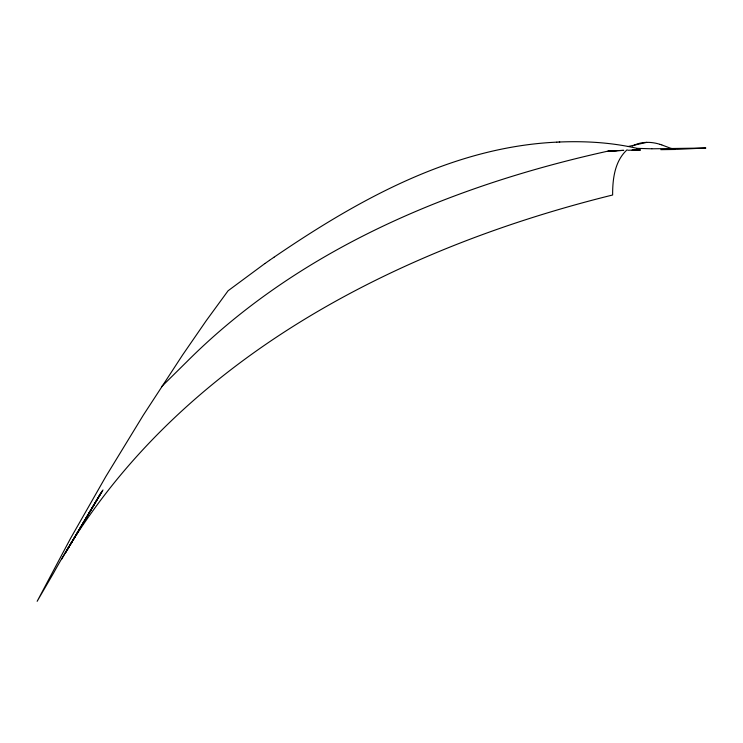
<?xml version="1.0" encoding="UTF-8"?>
<svg xmlns="http://www.w3.org/2000/svg" width="743" height="743" viewBox="0 0 743 743"><rect width="100%" height="100%" fill="white"/><g stroke="black" fill="none" stroke-linecap="round" stroke-linejoin="round"><path stroke-width="1.11" d="M61.595 559.275L100.454 493.612M65.291 553.033L101.754 491.727M65.923 551.993L102.413 490.779M66.229 551.473L102.989 489.953M161.612 386.639L186.586 361.971C300.488 247.763 454.772 184.682 610.244 150.625M627.111 149.77C614.675 161.073 612.566 179.091 612.631 195C389.778 250.057 167.361 365.816 53.468 573.215L37.15 601.31L70.483 538.508L105.868 476.467L143.38 415.058L182.518 355.089L206.294 320.604L228.092 290.764L264.759 263.635M264.88 263.561L269.412 260.384M269.495 260.329L270.498 259.632M271.139 259.196L274 257.236M274.121 257.143C358.256 199.728 452.608 146.965 556.813 142.136M632.442 146.055L633.324 145.591M634.234 145.154C642.175 141.486 651.425 141.699 659.682 144.235M628.383 146.464L646.744 142.359M607.625 151.275L623.674 150.355M609 151.154L613.681 150.801M610.17 151.07L614.814 150.745L611.313 150.987M556.888 142.136L559.163 142.024M559.21 142.024L559.758 142.006M559.925 141.997C585.688 140.966 611.721 142.526 636.9 148.321M623.581 150.374L614.73 150.736L617.024 150.653M627.9 150.262L640.512 149.975L632.061 150.105L636.528 150.04M660.778 149.668L675.433 149.464M651.769 148.795L637.067 148.359M652.057 148.795L659.7 148.693M660.508 148.674L705.85 148.015L676.938 149.352L670.836 148.34L662.032 145.015M659.979 144.318L661.725 144.913"/></g></svg>
